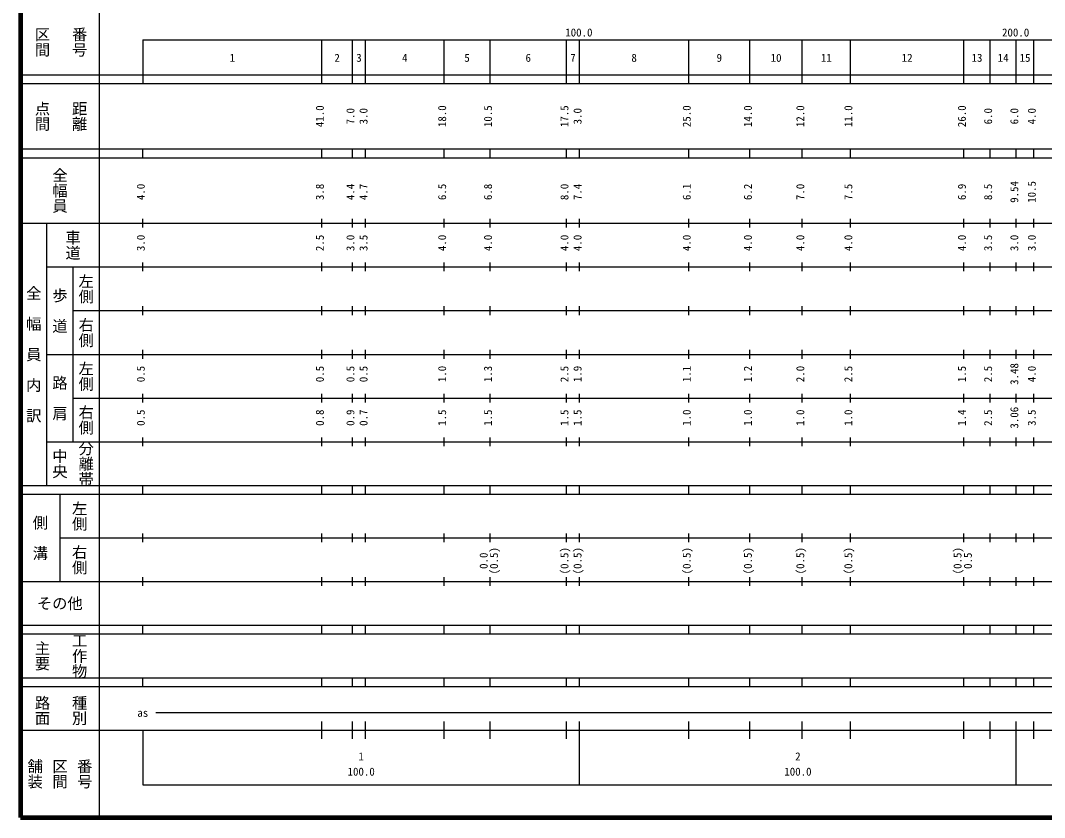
# Model space of a CAD drawing. Units: millimetres on the paper, enlarged 1000 times. Extents: x 40000 to 680000, y 20000 to 380000.
# Drawn here: x 40000 to 274458, y 20000 to 202409 of the extents above; entities that cross this region are included whole.
import ezdxf
from ezdxf.enums import TextEntityAlignment as Align

# ---------------------------------------------------------------- set-up
doc = ezdxf.new("R2010")
doc.units = ezdxf.units.MM
doc.header["$LTSCALE"] = 1000
doc.layers.add('M-TTL', color=2, linetype='Continuous', lineweight=140)
doc.layers.add('M-TTL-BAND', color=7, linetype='Continuous', lineweight=25)
doc.styles.add('@ＭＳ ゴシック', font='')
doc.styles.add('ＭＳ ゴシック', font='')
doc.styles.get('@ＭＳ ゴシック').set_extended_font_data('@MS Gothic')
doc.styles.get('ＭＳ ゴシック').set_extended_font_data('MS Gothic')

msp = doc.modelspace()

# ---------------------------------------------------------------- linework, layer by layer
at = {"layer": 'M-TTL'}
for p, q in [((40000, 380000), (40000, 20000)), ((40000, 20000), (680000, 20000))]:
    msp.add_line(p, q, dxfattribs=at)
at = {"layer": 'M-TTL-BAND'}
for p, q in [((58000, 370000), (58000, 20000)), ((68000, 198000), (579000, 198000)), ((68000, 198000), (68000, 188000)), ((109000, 188000), (109000, 198000)), ((116000, 188000), (116000, 198000)), ((119000, 188000), (119000, 198000)), ((137000, 188000), (137000, 198000)), ((147500, 188000), (147500, 198000)), ((165000, 188000), (165000, 198000)), ((168000, 188000), (168000, 198000)), ((193000, 188000), (193000, 198000)), ((207000, 188000), (207000, 198000)), ((219000, 188000), (219000, 198000)), ((230000, 188000), (230000, 198000)), ((256000, 188000), (256000, 198000)), ((262000, 188000), (262000, 198000)), ((268000, 188000), (268000, 198000)), ((272000, 188000), (272000, 198000)), ((40000, 190000), (579000, 190000)), ((40000, 188000), (579000, 188000)), ((40000, 173000), (579000, 173000)), ((68000, 171000), (68000, 173000)), ((109000, 171000), (109000, 173000)), ((116000, 171000), (116000, 173000)), ((119000, 171000), (119000, 173000)), ((137000, 171000), (137000, 173000)), ((147500, 171000), (147500, 173000)), ((165000, 171000), (165000, 173000)), ((168000, 171000), (168000, 173000)), ((193000, 171000), (193000, 173000)), ((207000, 171000), (207000, 173000)), ((219000, 171000), (219000, 173000)), ((230000, 171000), (230000, 173000)), ((256000, 171000), (256000, 173000)), ((262000, 171000), (262000, 173000)), ((268000, 171000), (268000, 173000)), ((272000, 171000), (272000, 173000)), ((40000, 171000), (579000, 171000)), ((40000, 156000), (579000, 156000)), ((46000, 96000), (46000, 156000)), ((68000, 155000), (68000, 157000)), ((109000, 155000), (109000, 157000)), ((116000, 155000), (116000, 157000)), ((119000, 155000), (119000, 157000)), ((137000, 155000), (137000, 157000)), ((147500, 155000), (147500, 157000)), ((165000, 155000), (165000, 157000)), ((168000, 155000), (168000, 157000)), ((193000, 155000), (193000, 157000)), ((207000, 155000), (207000, 157000)), ((219000, 155000), (219000, 157000)), ((230000, 155000), (230000, 157000)), ((256000, 155000), (256000, 157000)), ((262000, 155000), (262000, 157000)), ((268000, 155000), (268000, 157000)), ((272000, 155000), (272000, 157000)), ((46000, 146000), (579000, 146000)), ((52000, 146000), (52000, 106000)), ((68000, 145000), (68000, 147000)), ((109000, 145000), (109000, 147000)), ((116000, 145000), (116000, 147000)), ((119000, 145000), (119000, 147000)), ((137000, 145000), (137000, 147000)), ((147500, 145000), (147500, 147000)), ((165000, 145000), (165000, 147000)), ((168000, 145000), (168000, 147000)), ((193000, 145000), (193000, 147000)), ((207000, 145000), (207000, 147000)), ((219000, 145000), (219000, 147000)), ((230000, 145000), (230000, 147000)), ((256000, 145000), (256000, 147000)), ((262000, 145000), (262000, 147000)), ((268000, 145000), (268000, 147000)), ((272000, 145000), (272000, 147000)), ((52000, 136000), (579000, 136000)), ((68000, 135000), (68000, 137000)), ((109000, 135000), (109000, 137000)), ((116000, 135000), (116000, 137000)), ((119000, 135000), (119000, 137000)), ((137000, 135000), (137000, 137000)), ((147500, 135000), (147500, 137000)), ((165000, 135000), (165000, 137000)), ((168000, 135000), (168000, 137000)), ((193000, 135000), (193000, 137000)), ((207000, 135000), (207000, 137000)), ((219000, 135000), (219000, 137000)), ((230000, 135000), (230000, 137000)), ((256000, 135000), (256000, 137000)), ((262000, 135000), (262000, 137000)), ((268000, 135000), (268000, 137000)), ((272000, 135000), (272000, 137000)), ((68000, 125000), (68000, 127000)), ((109000, 125000), (109000, 127000)), ((116000, 125000), (116000, 127000)), ((119000, 125000), (119000, 127000)), ((137000, 125000), (137000, 127000)), ((147500, 125000), (147500, 127000)), ((165000, 125000), (165000, 127000)), ((168000, 125000), (168000, 127000)), ((193000, 125000), (193000, 127000)), ((207000, 125000), (207000, 127000)), ((219000, 125000), (219000, 127000)), ((230000, 125000), (230000, 127000)), ((256000, 125000), (256000, 127000)), ((262000, 125000), (262000, 127000)), ((268000, 125000), (268000, 127000)), ((272000, 125000), (272000, 127000)), ((46000, 126000), (579000, 126000)), ((52000, 116000), (579000, 116000)), ((68000, 115000), (68000, 117000)), ((109000, 115000), (109000, 117000)), ((116000, 115000), (116000, 117000)), ((119000, 115000), (119000, 117000)), ((137000, 115000), (137000, 117000)), ((147500, 115000), (147500, 117000)), ((165000, 115000), (165000, 117000)), ((168000, 115000), (168000, 117000)), ((193000, 115000), (193000, 117000)), ((207000, 115000), (207000, 117000)), ((219000, 115000), (219000, 117000)), ((230000, 115000), (230000, 117000)), ((256000, 115000), (256000, 117000)), ((262000, 115000), (262000, 117000)), ((268000, 115000), (268000, 117000)), ((272000, 115000), (272000, 117000)), ((46000, 106000), (579000, 106000)), ((68000, 105000), (68000, 107000)), ((109000, 105000), (109000, 107000)), ((116000, 105000), (116000, 107000)), ((119000, 105000), (119000, 107000)), ((137000, 105000), (137000, 107000)), ((147500, 105000), (147500, 107000)), ((165000, 105000), (165000, 107000)), ((168000, 105000), (168000, 107000)), ((193000, 105000), (193000, 107000)), ((207000, 105000), (207000, 107000)), ((219000, 105000), (219000, 107000)), ((230000, 105000), (230000, 107000)), ((256000, 105000), (256000, 107000)), ((262000, 105000), (262000, 107000)), ((268000, 105000), (268000, 107000)), ((272000, 105000), (272000, 107000)), ((40000, 96000), (579000, 96000)), ((40000, 94000), (579000, 94000)), ((49000, 94000), (49000, 74000)), ((68000, 94000), (68000, 96000)), ((109000, 94000), (109000, 96000)), ((116000, 94000), (116000, 96000)), ((119000, 94000), (119000, 96000)), ((137000, 94000), (137000, 96000)), ((147500, 94000), (147500, 96000)), ((165000, 94000), (165000, 96000)), ((168000, 94000), (168000, 96000)), ((193000, 94000), (193000, 96000)), ((207000, 94000), (207000, 96000)), ((219000, 94000), (219000, 96000)), ((230000, 94000), (230000, 96000)), ((256000, 94000), (256000, 96000)), ((262000, 94000), (262000, 96000)), ((268000, 94000), (268000, 96000)), ((272000, 94000), (272000, 96000)), ((68000, 83000), (68000, 85000)), ((109000, 83000), (109000, 85000)), ((116000, 83000), (116000, 85000)), ((119000, 83000), (119000, 85000)), ((137000, 83000), (137000, 85000)), ((147500, 83000), (147500, 85000)), ((165000, 83000), (165000, 85000)), ((168000, 83000), (168000, 85000)), ((193000, 83000), (193000, 85000)), ((207000, 83000), (207000, 85000)), ((219000, 83000), (219000, 85000)), ((230000, 83000), (230000, 85000)), ((256000, 83000), (256000, 85000)), ((262000, 83000), (262000, 85000)), ((268000, 83000), (268000, 85000)), ((272000, 83000), (272000, 85000)), ((49000, 84000), (579000, 84000)), ((40000, 74000), (579000, 74000)), ((68000, 73000), (68000, 75000)), ((109000, 73000), (109000, 75000)), ((116000, 73000), (116000, 75000)), ((119000, 73000), (119000, 75000)), ((137000, 73000), (137000, 75000)), ((147500, 73000), (147500, 75000)), ((165000, 73000), (165000, 75000)), ((168000, 73000), (168000, 75000)), ((193000, 73000), (193000, 75000)), ((207000, 73000), (207000, 75000)), ((219000, 73000), (219000, 75000)), ((230000, 73000), (230000, 75000)), ((256000, 73000), (256000, 75000)), ((262000, 73000), (262000, 75000)), ((268000, 73000), (268000, 75000)), ((272000, 73000), (272000, 75000)), ((40000, 64000), (579000, 64000)), ((68000, 62000), (68000, 64000)), ((109000, 62000), (109000, 64000)), ((116000, 62000), (116000, 64000)), ((119000, 62000), (119000, 64000)), ((137000, 62000), (137000, 64000)), ((147500, 62000), (147500, 64000)), ((165000, 62000), (165000, 64000)), ((168000, 62000), (168000, 64000)), ((193000, 62000), (193000, 64000)), ((207000, 62000), (207000, 64000)), ((219000, 62000), (219000, 64000)), ((230000, 62000), (230000, 64000)), ((256000, 62000), (256000, 64000)), ((262000, 62000), (262000, 64000)), ((268000, 62000), (268000, 64000)), ((272000, 62000), (272000, 64000)), ((40000, 62000), (579000, 62000)), ((40000, 52000), (579000, 52000)), ((68000, 50000), (68000, 52000)), ((109000, 50000), (109000, 52000)), ((116000, 50000), (116000, 52000)), ((119000, 50000), (119000, 52000)), ((137000, 50000), (137000, 52000)), ((147500, 50000), (147500, 52000)), ((165000, 50000), (165000, 52000)), ((168000, 50000), (168000, 52000)), ((193000, 50000), (193000, 52000)), ((207000, 50000), (207000, 52000)), ((219000, 50000), (219000, 52000)), ((230000, 50000), (230000, 52000)), ((256000, 50000), (256000, 52000)), ((262000, 50000), (262000, 52000)), ((268000, 50000), (268000, 52000)), ((272000, 50000), (272000, 52000)), ((40000, 50000), (579000, 50000)), ((71000, 44000), (370500, 44000)), ((40000, 40000), (579000, 40000)), ((68000, 40000), (68000, 27500)), ((109000, 38000), (109000, 42000)), ((116000, 38000), (116000, 42000)), ((119000, 38000), (119000, 42000)), ((137000, 38000), (137000, 42000)), ((147500, 38000), (147500, 42000)), ((165000, 38000), (165000, 42000)), ((168000, 27500), (168000, 42000)), ((193000, 38000), (193000, 42000)), ((207000, 38000), (207000, 42000)), ((219000, 38000), (219000, 42000)), ((230000, 38000), (230000, 42000)), ((256000, 38000), (256000, 42000)), ((262000, 38000), (262000, 42000)), ((268000, 27500), (268000, 42000)), ((272000, 38000), (272000, 42000)), ((68000, 27500), (579000, 27500))]:
    msp.add_line(p, q, dxfattribs=at)

# ---------------------------------------------------------------- texts
at = {"layer": 'M-TTL-BAND', "style": '@ＭＳ ゴシック'}
for s, p in [('区間', (45000, 197500)), ('番号', (53500, 197500)), ('点間', (45000, 180500)), ('距離', (53500, 180500)), ('全幅員', (49000, 163500)), ('車道', (52000, 151000)), ('左側', (55000, 141000)), ('全\u3000幅\u3000員\u3000内\u3000訳', (43000, 126000)), ('歩\u3000道', (49000, 136000)), ('右側', (55000, 131000)), ('左側', (55000, 121000)), ('路\u3000肩', (49000, 116000)), ('右側', (55000, 111000)), ('分離帯', (55000, 101000)), ('中央', (49000, 101000)), ('左側', (53500, 89000)), ('側\u3000溝', (44500, 84000)), ('右側', (53500, 79000)), ('工作物', (53500, 57000)), ('主要', (45000, 57000)), ('路面', (45000, 44500)), ('種別', (53500, 44500)), ('舗装', (43333, 30000)), ('区間', (49000, 30000)), ('番号', (54667, 30000))]:
    msp.add_text(s, height=2566, rotation=270, dxfattribs=at).set_placement(p, align=Align.MIDDLE_CENTER)
at = {"layer": 'M-TTL-BAND', "style": 'ＭＳ ゴシック'}
for s, p in [('100.0', (167844, 198195)), ('200.0', (267844, 198195)), ('1', (88500, 192405)), ('2', (112500, 192405)), ('3', (117500, 192405)), ('4', (128000, 192405)), ('5', (142250, 192405)), ('6', (156250, 192405)), ('7', (166500, 192405)), ('8', (180500, 192405)), ('9', (200000, 192405)), ('10', (213000, 192405)), ('11', (224500, 192405)), ('12', (243000, 192405)), ('13', (259000, 192405)), ('14', (265000, 192405)), ('15', (270000, 192405)), ('as', (68000, 42500)), ('1', (118000, 32523)), ('2', (218000, 32523)), ('100.0', (118000, 29033)), ('100.0', (218000, 29033))]:
    msp.add_text(s, height=1833, dxfattribs=at).set_placement(p, align=Align.BOTTOM_CENTER)
for s, p in [('41.0', (110000, 180500)), ('7.0', (117000, 180500)), ('3.0', (120000, 180500)), ('18.0', (138000, 180500)), ('10.5', (148500, 180500)), ('17.5', (166000, 180500)), ('3.0', (169000, 180500)), ('25.0', (194000, 180500)), ('14.0', (208000, 180500)), ('12.0', (220000, 180500)), ('11.0', (231000, 180500)), ('26.0', (257000, 180500)), ('6.0', (263000, 180500)), ('6.0', (269000, 180500)), ('4.0', (273000, 180500)), ('4.0', (69000, 163174)), ('3.8', (110000, 163174)), ('4.4', (117000, 163174)), ('4.7', (120000, 163174)), ('6.5', (138000, 163174)), ('6.8', (148500, 163174)), ('8.0', (166000, 163174)), ('7.4', (169000, 163174)), ('6.1', (194000, 163174)), ('6.2', (208000, 163174)), ('7.0', (220000, 163174)), ('7.5', (231000, 163174)), ('6.9', (257000, 163174)), ('8.5', (263000, 163174)), ('9.54', (269000, 163174)), ('10.5', (273000, 163174)), ('3.0', (69000, 151500)), ('2.5', (110000, 151500)), ('3.0', (117000, 151500)), ('3.5', (120000, 151500)), ('4.0', (138000, 151500)), ('4.0', (148500, 151500)), ('4.0', (166000, 151500)), ('4.0', (169000, 151500)), ('4.0', (194000, 151500)), ('4.0', (208000, 151500)), ('4.0', (220000, 151500)), ('4.0', (231000, 151500)), ('4.0', (257000, 151500)), ('3.5', (263000, 151500)), ('3.0', (269000, 151500)), ('3.0', (273000, 151500)), ('0.5', (69000, 121500)), ('0.5', (110000, 121500)), ('0.5', (117000, 121500)), ('0.5', (120000, 121500)), ('1.0', (138000, 121500)), ('1.3', (148500, 121500)), ('2.5', (166000, 121500)), ('1.9', (169000, 121500)), ('1.1', (194000, 121500)), ('1.2', (208000, 121500)), ('2.0', (220000, 121500)), ('2.5', (231000, 121500)), ('1.5', (257000, 121500)), ('2.5', (263000, 121500)), ('3.48', (269000, 121500)), ('4.0', (273000, 121500)), ('0.5', (69000, 111500)), ('0.8', (110000, 111500)), ('0.9', (117000, 111500)), ('0.7', (120000, 111500)), ('1.5', (138000, 111500)), ('1.5', (148500, 111500)), ('1.5', (166000, 111500)), ('1.5', (169000, 111500)), ('1.0', (194000, 111500)), ('1.0', (208000, 111500)), ('1.0', (220000, 111500)), ('1.0', (231000, 111500)), ('1.4', (257000, 111500)), ('2.5', (263000, 111500)), ('3.06', (269000, 111500)), ('3.5', (273000, 111500)), ('0.0', (147500, 78764)), ('(0.5)', (149870, 78764)), ('(0.5)', (166000, 78764)), ('(0.5)', (169000, 78764)), ('(0.5)', (194000, 78764)), ('(0.5)', (208000, 78764)), ('(0.5)', (220000, 78764)), ('(0.5)', (231000, 78764)), ('(0.5)', (256000, 78764)), ('0.5', (258370, 78764))]:
    msp.add_text(s, height=1833, rotation=90, dxfattribs=at).set_placement(p, align=Align.BOTTOM_CENTER)
msp.add_text('その他', height=2566, dxfattribs=at).set_placement((49000, 69000), align=Align.MIDDLE_CENTER)

doc.saveas('drawing.dxf')
